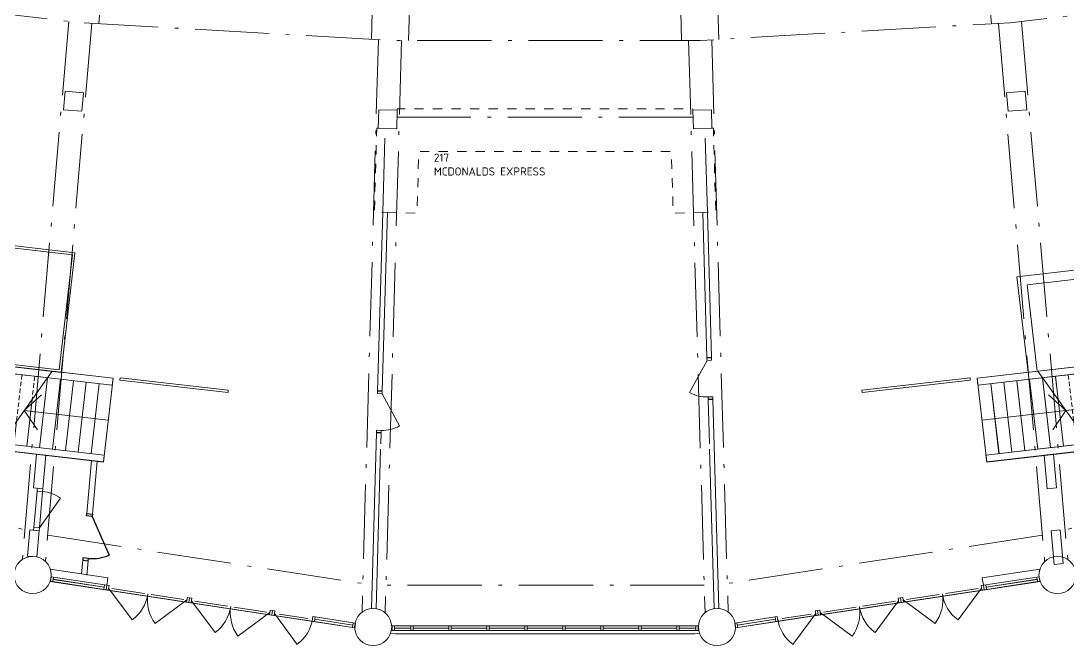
# Model space of a CAD drawing. Header units: millimetres. Extents: x -106764 to 80178, y -104573 to 57950.
# Drawn here: x -11311 to 11286, y -54269 to -40781 of the extents above; entities that cross this region are included whole.
import ezdxf

# ---------------------------------------------------------------- set-up
doc = ezdxf.new("R2010")
doc.units = ezdxf.units.MM
doc.header["$LTSCALE"] = 100
for name, pattern in [('DASHED', [0.75, 0.5, -0.25]), ('IMPORT-A_PSTRECK_4', [24, 16, -3.6, 0.8, -3.6]), ('IMPORT-DASHED_1', [4, 2, -2])]:
    doc.linetypes.add(name, pattern=pattern)
for name, color, linetype, lineweight in [('A-------T--', 1, 'Continuous', 13), ('A-13G---EDN', 1, 'Continuous', 9), ('A-27B---EJN', 1, 'Continuous', 9), ('A-27C---EJN', 1, 'Continuous', 9), ('A-27D---E-N', 7, 'Continuous', 9), ('A-3311-EA-', 3, 'Continuous', 9), ('A-3360----', 1, 'Continuous', 9), ('A-3652-EA-', 1, 'Continuous', 9), ('A-42D--CE-N', 1, 'Continuous', 9), ('A-42D--FE-N', 1, 'Continuous', 9), ('A-43CB--E-E', 3, 'Continuous', 9), ('A-43CC-CE-E', 10, 'Continuous', 25), ('A-44B---E-N', 1, 'Continuous', 9), ('A-45BY--E-N', 1, 'Continuous', 9), ('A-A-BTA-E-A', 4, 'Continuous', 0), ('A030-O', 1, 'IMPORT-A_PSTRECK_4', 9), ('A035', 3, 'Continuous', 9), ('A037', 1, 'IMPORT-A_PSTRECK_4', 9), ('A046', 1, 'Continuous', 9), ('A046-O', 1, 'IMPORT-A_PSTRECK_4', 9), ('A055', 12, 'IMPORT-DASHED_1', 9), ('A120', 9, 'Continuous', 9), ('A120-NR', 9, 'Continuous', 9)]:
    doc.layers.add(name, color=color, linetype=linetype, lineweight=lineweight)
doc.styles.add('ISOCPEUR_3', font='isocpeur.ttf', dxfattribs={"height": 175})

# ---------------------------------------------------------------- blocks, each defined once
blk = doc.blocks.new('CW Pardörr-Glas-Ram - Bef foajéparti-7325322-A-40_P0010')
at = {"layer": 'A-13G---EDN'}
for p, q in [((-855, -5), (-250, -610)), ((855, -5), (250, -610))]:
    blk.add_line(p, q, dxfattribs=at)
for centre, start, end in [((-855, -5), 315, 360), ((855, -5), 180, 225)]:
    blk.add_arc(centre, 855, start, end, dxfattribs=at)
at = {"layer": 'A-42D--CE-N'}
for p, q in [((-785, -5), (-70, -5)), ((70, -5), (785, -5))]:
    blk.add_line(p, q, dxfattribs=at)
blk = doc.blocks.new('Rectangular Mullion - 50x100-4084424-A-40_P0010')
at = {"layer": 'A-42D--FE-N'}
for p, q in [((-50, 50), (0, 50)), ((-50, -50), (-50, 50)), ((0, 50), (0, -50)), ((0, -50), (-50, -50))]:
    blk.add_line(p, q, dxfattribs=at)
blk = doc.blocks.new('Rectangular Mullion - 50x100-4084425-A-40_P0010')
at = {"layer": 'A-42D--FE-N'}
for p, q in [((0, 50), (-50, 50)), ((-50, 50), (-50, -50)), ((0, -50), (0, 50)), ((-50, -50), (0, -50))]:
    blk.add_line(p, q, dxfattribs=at)
blk = doc.blocks.new('CW Dörr-Glas-Ram_Bef - Bef foajeparti-4227881-A-40_P0010')
at = {"layer": 'A-13G---EDN'}
blk.add_line((-415, -5), (172, -592), dxfattribs=at)
blk.add_arc((-415, -5), 830, 315, 360, dxfattribs=at)
at = {"layer": 'A-42D--CE-N'}
blk.add_line((-315, -5), (315, -5), dxfattribs=at)
blk = doc.blocks.new('Rectangular Mullion - 50x100-4093419-A-40_P0010')
at = {"layer": 'A-42D--FE-N'}
for p, q in [((0, 50), (-50, 50)), ((-50, 50), (-50, -50)), ((0, -50), (0, 50)), ((-50, -50), (0, -50))]:
    blk.add_line(p, q, dxfattribs=at)
blk = doc.blocks.new('System Panel - Partiglas_ tunnt-4093440-A-40_P0010')
at = {"layer": 'A-42D--FE-N'}
for p, q in [((415, 1), (-415, 1)), ((-415, 1), (-415, -1)), ((415, -1), (415, 1)), ((-415, -1), (415, -1))]:
    blk.add_line(p, q, dxfattribs=at)
blk = doc.blocks.new('Rectangular Mullion - 50x100-4093456-A-40_P0010')
at = {"layer": 'A-42D--FE-N'}
for p, q in [((-50, 50), (0, 50)), ((-50, -50), (-50, 50)), ((0, 50), (0, -50)), ((0, -50), (-50, -50))]:
    blk.add_line(p, q, dxfattribs=at)
blk = doc.blocks.new('Rectangular Mullion - 250x100-4093458-A-40_P0010')
at = {"layer": 'A-42D--FE-N'}
for p, q in [((-4156, -53865), (-4977, -53740)), ((-4962, -53641), (-4141, -53766))]:
    blk.add_line(p, q, dxfattribs=at)
blk = doc.blocks.new('Rectangular Mullion - 50x100-4093459-A-40_P0010')
at = {"layer": 'A-42D--FE-N'}
for p, q in [((-25, 50), (25, 50)), ((-25, -50), (-25, 50)), ((25, 50), (25, -50)), ((25, -50), (-25, -50))]:
    blk.add_line(p, q, dxfattribs=at)
blk = doc.blocks.new('System Panel - Partiglas_ tunnt-4094040-A-40_P0010')
at = {"layer": 'A-42D--FE-N'}
for p, q in [((557, 1), (-557, 1)), ((-557, 1), (-557, -1)), ((557, -1), (557, 1)), ((-557, -1), (557, -1))]:
    blk.add_line(p, q, dxfattribs=at)
blk = doc.blocks.new('Rectangular Mullion - 50x100-4094039-A-40_P0010')
at = {"layer": 'A-42D--FE-N'}
for p, q in [((-9509, -52947), (-10610, -52779)), ((-9524, -53046), (-10625, -52878))]:
    blk.add_line(p, q, dxfattribs=at)
blk = doc.blocks.new('Rectangular Mullion - 50x100-4093909-A-40_P0010')
at = {"layer": 'A-42D--FE-N'}
for p, q in [((-50, 50), (0, 50)), ((-50, -50), (-50, 50)), ((0, 50), (0, -50)), ((0, -50), (-50, -50))]:
    blk.add_line(p, q, dxfattribs=at)
blk = doc.blocks.new('Rectangular Mullion - 50x100-4093910-A-40_P0010')
at = {"layer": 'A-42D--FE-N'}
for p, q in [((0, 50), (-50, 50)), ((-50, 50), (-50, -50)), ((0, -50), (0, 50)), ((-50, -50), (0, -50))]:
    blk.add_line(p, q, dxfattribs=at)
blk = doc.blocks.new('CW Pardörr-Glas-Ram - Bef foajéparti-7325329-A-40_P0010')
at = {"layer": 'A-13G---EDN'}
for p, q in [((-855, 5), (-250, 610)), ((855, 5), (250, 610))]:
    blk.add_line(p, q, dxfattribs=at)
for centre, start, end in [((-855, 5), 0, 45), ((855, 5), 135, 180)]:
    blk.add_arc(centre, 855, start, end, dxfattribs=at)
at = {"layer": 'A-42D--CE-N'}
for p, q in [((-785, 5), (-70, 5)), ((70, 5), (785, 5))]:
    blk.add_line(p, q, dxfattribs=at)
blk = doc.blocks.new('Rectangular Mullion - 50x100-4116401-A-40_P0010')
at = {"layer": 'A-42D--FE-N'}
for p, q in [((-50, 50), (0, 50)), ((-50, -50), (-50, 50)), ((0, 50), (0, -50)), ((0, -50), (-50, -50))]:
    blk.add_line(p, q, dxfattribs=at)
blk = doc.blocks.new('Rectangular Mullion - 50x100-4116405-A-40_P0010')
at = {"layer": 'A-42D--FE-N'}
for p, q in [((0, 50), (-50, 50)), ((-50, 50), (-50, -50)), ((0, -50), (0, 50)), ((-50, -50), (0, -50))]:
    blk.add_line(p, q, dxfattribs=at)
blk = doc.blocks.new('CW Dörr-Glas-Ram_Bef - Bef foajeparti-4227933-A-40_P0010')
at = {"layer": 'A-13G---EDN'}
blk.add_line((-415, 5), (172, 592), dxfattribs=at)
blk.add_arc((-415, 5), 830, 0, 45, dxfattribs=at)
at = {"layer": 'A-42D--CE-N'}
blk.add_line((-315, 5), (315, 5), dxfattribs=at)
blk = doc.blocks.new('Rectangular Mullion - 50x100-4116420-A-40_P0010')
at = {"layer": 'A-42D--FE-N'}
for p, q in [((0, 50), (-50, 50)), ((-50, 50), (-50, -50)), ((0, -50), (0, 50)), ((-50, -50), (0, -50))]:
    blk.add_line(p, q, dxfattribs=at)
blk = doc.blocks.new('Rectangular Mullion - 200x100-4116409-A-40_P0010')
at = {"layer": 'A-42D--FE-N'}
blk.add_line((4156, -53866), (4977, -53740), dxfattribs=at)
blk = doc.blocks.new('System Panel - Partiglas_ tunnt-4116423-A-40_P0010')
at = {"layer": 'A-42D--FE-N'}
for p, q in [((415, 1), (-415, 1)), ((-415, 1), (-415, -1)), ((415, -1), (415, 1)), ((-415, -1), (415, -1))]:
    blk.add_line(p, q, dxfattribs=at)
blk = doc.blocks.new('Rectangular Mullion - 50x100-4116424-A-40_P0010')
at = {"layer": 'A-42D--FE-N'}
for p, q in [((-50, 50), (0, 50)), ((-50, -50), (-50, 50)), ((0, 50), (0, -50)), ((0, -50), (-50, -50))]:
    blk.add_line(p, q, dxfattribs=at)
blk = doc.blocks.new('Rectangular Mullion - 250x100-4116412-A-40_P0010')
at = {"layer": 'A-42D--FE-N'}
for p, q in [((4141, -53766), (4962, -53641)), ((4977, -53740), (4156, -53865))]:
    blk.add_line(p, q, dxfattribs=at)
blk = doc.blocks.new('Rectangular Mullion - 50x100-4116413-A-40_P0010')
at = {"layer": 'A-42D--FE-N'}
for p, q in [((-25, 50), (25, 50)), ((-25, -50), (-25, 50)), ((25, 50), (25, -50)), ((25, -50), (-25, -50))]:
    blk.add_line(p, q, dxfattribs=at)
blk = doc.blocks.new('System Panel - Partiglas_ tunnt-4116428-A-40_P0010')
at = {"layer": 'A-42D--FE-N'}
for p, q in [((557, 1), (-557, 1)), ((-557, 1), (-557, -1)), ((557, -1), (557, 1)), ((-557, -1), (557, -1))]:
    blk.add_line(p, q, dxfattribs=at)
blk = doc.blocks.new('Rectangular Mullion - 50x100-4116427-A-40_P0010')
at = {"layer": 'A-42D--FE-N'}
for p, q in [((9509, -52947), (10610, -52779)), ((9524, -53046), (10625, -52878))]:
    blk.add_line(p, q, dxfattribs=at)
blk = doc.blocks.new('Rectangular Mullion - 50x100-4116429-A-40_P0010')
at = {"layer": 'A-42D--FE-N'}
for p, q in [((-50, 50), (0, 50)), ((-50, -50), (-50, 50)), ((0, 50), (0, -50)), ((0, -50), (-50, -50))]:
    blk.add_line(p, q, dxfattribs=at)
blk = doc.blocks.new('Rectangular Mullion - 50x100-4116430-A-40_P0010')
at = {"layer": 'A-42D--FE-N'}
for p, q in [((0, 50), (-50, 50)), ((-50, 50), (-50, -50)), ((0, -50), (0, 50)), ((-50, -50), (0, -50))]:
    blk.add_line(p, q, dxfattribs=at)
blk = doc.blocks.new('Rectangular Mullion - 50x100-4120444-A-40_P0010')
at = {"layer": 'A-42D--FE-N'}
for p, q in [((0, 50), (-50, 50)), ((-50, 50), (-50, -50)), ((0, -50), (0, 50)), ((-50, -50), (0, -50))]:
    blk.add_line(p, q, dxfattribs=at)
blk = doc.blocks.new('System Panel - Partiglas_ tunnt-4120504-A-40_P0010')
at = {"layer": 'A-42D--FE-N'}
for p, q in [((177.5, 1), (-177.5, 1)), ((-177.5, 1), (-177.5, -1)), ((177.5, -1), (177.5, 1)), ((-177.5, -1), (177.5, -1))]:
    blk.add_line(p, q, dxfattribs=at)
blk = doc.blocks.new('System Panel - Partiglas_ tunnt-4120505-A-40_P0010')
at = {"layer": 'A-42D--FE-N'}
for p, q in [((385, 1), (-385, 1)), ((-385, 1), (-385, -1)), ((385, -1), (385, 1)), ((-385, -1), (385, -1))]:
    blk.add_line(p, q, dxfattribs=at)
blk = doc.blocks.new('Rectangular Mullion - 50x100-4120448-A-40_P0010')
at = {"layer": 'A-42D--FE-N'}
for p, q in [((-50, 50), (0, 50)), ((-50, -50), (-50, 50)), ((0, 50), (0, -50)), ((0, -50), (-50, -50))]:
    blk.add_line(p, q, dxfattribs=at)
blk = doc.blocks.new('Rectangular Mullion - 250x100-4120541-A-40_P0010')
at = {"layer": 'A-42D--FE-N'}
for p, q in [((-3250, -53832.5), (-2895, -53832.5)), ((-2895, -53932.5), (-3250, -53932.5))]:
    blk.add_line(p, q, dxfattribs=at)
blk = doc.blocks.new('Rectangular Mullion - 250x100-4120547-A-40_P0010')
at = {"layer": 'A-42D--FE-N'}
for p, q in [((-2845, -53832.5), (-2075, -53832.5)), ((-2075, -53932.5), (-2845, -53932.5))]:
    blk.add_line(p, q, dxfattribs=at)
blk = doc.blocks.new('Rectangular Mullion - 50x100-4120543-A-40_P0010')
at = {"layer": 'A-42D--FE-N'}
for p, q in [((-25, 50), (25, 50)), ((-25, -50), (-25, 50)), ((25, 50), (25, -50)), ((25, -50), (-25, -50))]:
    blk.add_line(p, q, dxfattribs=at)
blk = doc.blocks.new('Pelare - Betong - Rektangulär - 400x400-4463662-A-40_P0010')
at = {"layer": 'A-27D---E-N'}
for p, q in [((200, 200), (-200, 200)), ((-200, 200), (-200, -200)), ((200, -200), (200, 200)), ((-200, -200), (200, -200))]:
    blk.add_line(p, q, dxfattribs=at)
blk = doc.blocks.new('Pelare - Betong - Rektangulär - 400x400-4465135-A-40_P0010')
at = {"layer": 'A-27D---E-N'}
for p, q in [((-200, 200), (200, 200)), ((-200, -200), (-200, 200)), ((200, 200), (200, -200)), ((200, -200), (-200, -200))]:
    blk.add_line(p, q, dxfattribs=at)
blk = doc.blocks.new('Railing - Railing-5016710-A-40_P0010')
at = {"layer": 'A-45BY--E-N'}
for p, q in [((-9176, -48530), (-9170, -48481)), ((-9176, -48530), (-6841, -48799)), ((-6836, -48749), (-9170, -48481)), ((-6836, -48749), (-6841, -48799))]:
    blk.add_line(p, q, dxfattribs=at)
blk = doc.blocks.new('Railing - Railing-5016772-A-40_P0010')
at = {"layer": 'A-45BY--E-N'}
for p, q in [((9170, -48481), (6836, -48749)), ((6841, -48799), (9176, -48530)), ((9170, -48481), (9176, -48530)), ((6841, -48799), (6836, -48749))]:
    blk.add_line(p, q, dxfattribs=at)
blk = doc.blocks.new('A$C1C1A1003')
at = {"layer": 'A-------T--'}
for p, q in [((3822, -1391), (2615, 302)), ((-3404, -2226), (-2615, -303))]:
    blk.add_line(p, q, dxfattribs=at)
for points in [[(5135, -1240), (2870, -1500), (2662, 307), (4927, 567), (4944, 418), (2828, 175), (3002, -1334), (5118, -1091), (5135, -1240)], [(-4717, -2378), (-2452, -2115), (-2662, -308), (-4927, -571), (-4909, -720), (-2794, -474), (-2618, -1984), (-4734, -2229), (-4717, -2378)]]:
    blk.add_lwpolyline(points, dxfattribs=at)
at = {"layer": 'A-3360----'}
for p, q in [((4927, 567), (5135, -1240)), ((3386, -780), (3271, 226)), ((3722, -1251), (3549, 258)), ((4000, -1220), (3827, 290)), ((4279, -1188), (4105, 322)), ((4557, -1156), (4383, 354)), ((4835, -1124), (4662, 386)), ((3050, -309), (2993, 194)), ((3218, -545), (3503, -129)), ((-2615, -303), (-4927, -571)), ((-4927, -571), (-4717, -2378)), ((-4173, -2164), (-4349, -655)), ((-3895, -2132), (-4070, -623)), ((-3617, -2100), (-3792, -590)), ((-3339, -2067), (-3514, -558)), ((-3119, -1532), (-3236, -526)), ((-2899, -997), (-2958, -493)), ((-4451, -2197), (-4627, -687)), ((-3009, -1264), (-3381, -925)), ((5118, -1091), (3722, -1251))]:
    blk.add_line(p, q, dxfattribs=at)
at = {"layer": 'A-3360----', "linetype": 'DASHED', "ltscale": 2}
for p, q in [((1863, 215), (2615, 302)), ((-1863, -215), (1863, 215)), ((-1845, -364), (1880, 64)), ((2070, -1592), (1863, 215)), ((2679, 158), (1880, 66)), ((2331, -1411), (2158, 98)), ((2610, -1379), (2436, 130)), ((2888, -1347), (2714, 162)), ((-1863, -215), (-2615, -303)), ((-1653, -2022), (-1863, -215)), ((-2794, -474), (-1845, -364)), ((-2226, -1938), (-2402, -429)), ((-1948, -1906), (-2124, -397)), ((3166, -1315), (3054, -338)), ((-2504, -1970), (-2680, -461)), ((-2783, -2003), (-2896, -1026)), ((2053, -1439), (2887, -1341)), ((-3061, -2035), (-3116, -1562)), ((2071, -1595), (2870, -1500)), ((-3339, -2067), (-1670, -1873)), ((-2452, -2115), (-1653, -2022))]:
    blk.add_line(p, q, dxfattribs=at)
at = {"layer": 'A-3360----', "flags": 128}
for points in [[(5031, -336), (3218, -545), (3590, -885)], [(-4822, -1475), (-3009, -1264), (-3294, -1680)]]:
    blk.add_lwpolyline(points, dxfattribs=at)
at = {"layer": 'A-3360----', "linetype": 'DASHED', "ltscale": 2, "flags": 128}
for points in [[(2073, -1594), (1883, -1614), (2297, -5397)], [(-1653, -2022), (-1463, -1999), (-1009, -5776), (2299, -5414)]]:
    blk.add_lwpolyline(points, dxfattribs=at)

msp = doc.modelspace()

# ---------------------------------------------------------------- linework, layer by layer
at = {"layer": 'A-------T--'}
for points in [[(10421.4, -48364.1), (10183.1, -46301.3), (17835.2, -45417.2), (18075.1, -47478)], [(10620.1, -48341.2), (10404.7, -46477), (17659.6, -45638.8), (17876.4, -47501.2)]]:
    msp.add_lwpolyline(points, dxfattribs=at)
at = {"layer": 'A-27B---EJN'}
for p, q in [((-4108.2, -53878.1), (-10682.9, -52874.2)), ((10682.9, -52874.2), (4108.2, -53878.1))]:
    msp.add_line(p, q, dxfattribs=at)
at = {"layer": 'A-27C---EJN'}
for p, q in [((-10679.5, -52606.7), (-9435.4, -52796.6)), ((9435.4, -52796.6), (10679.5, -52606.7)), ((-10674.2, -52870.5), (-10680.9, -52869.4)), ((-9435.4, -52796.6), (-9459.5, -52954.3)), ((9459.5, -52954.3), (9435.4, -52796.6)), ((10680.9, -52869.4), (10674.2, -52870.5))]:
    msp.add_line(p, q, dxfattribs=at)
for centre, start, end in [((-11058, -52736), 12.95472, 18.86685), ((11058, -52736), 161.13315, 167.04528), ((-11058, -52736), 340.51138, 346.83755), ((-11058, -52736), 0, 9.72673), ((-11058, -52736), 350.85801, 0), ((11058, -52736), 170.27327, 180), ((11058, -52736), 180, 189.14199), ((11058, -52736), 193.16245, 199.48862)]:
    msp.add_arc(centre, 400, start, end, dxfattribs=at)
at = {"layer": 'A-27D---E-N'}
for p, q in [((-10359.1, -42297.5), (-10393.5, -42696)), ((-9960.6, -42331.8), (-10359.1, -42297.5)), ((-9995, -42730.3), (-9960.6, -42331.8)), ((10359.1, -42297.5), (9960.6, -42331.8)), ((9960.6, -42331.8), (9995, -42730.3)), ((10393.5, -42696), (10359.1, -42297.5)), ((-10393.5, -42696), (-9995, -42730.3)), ((9995, -42730.3), (10393.5, -42696))]:
    msp.add_line(p, q, dxfattribs=at)
for centre, start, end in [((-11058, -52736), 0, 180), ((11058, -52736), 360, 180), ((-11058, -52736), 180, 360), ((11058, -52736), 180, 0), ((-3710, -53858), 360, 180), ((3710, -53858), 360, 180), ((-3710, -53858), 180, 360), ((3710, -53858), 180, 360)]:
    msp.add_arc(centre, 400, start, end, dxfattribs=at)
at = {"layer": 'A-3311-EA-', "flags": 128}
msp.add_lwpolyline([(-10972.6, -50130.1), (-11037.3, -50856.8), (-10838.1, -50874.5), (-10773.4, -50147.8)], dxfattribs=at)
for points in [[(10972.6, -50130.1), (10773.4, -50147.8), (10838.1, -50874.5), (11037.3, -50856.8)], [(-11168.3, -52328.3), (-10969.1, -52346), (-10918.8, -51780.9), (-11118, -51763.2)], [(10983.5, -52507.6), (11182.7, -52489.9), (11118, -51763.2), (10918.8, -51780.9)]]:
    msp.add_lwpolyline(points, close=True, dxfattribs=at)
at = {"layer": 'A-3360----'}
for p, q in [((9339.2, -48637.4), (12403.6, -48285.3)), ((9900.1, -48572.9), (10073.5, -50082.4)), ((10178.2, -48541), (10351.7, -50050.4)), ((10456.4, -48509), (10629.8, -50018.5)), ((10734.6, -48477), (10908, -49986.5)), ((11012.7, -48445.1), (11186.2, -49954.5)), ((9621.9, -48604.9), (9795.3, -50114.4)), ((9512.6, -50146.8), (12577, -49794.7))]:
    msp.add_line(p, q, dxfattribs=at)
at = {"layer": 'A-3360----', "flags": 128}
msp.add_lwpolyline([(12594.2, -49943.7), (9529.8, -50295.9), (9322.1, -48488.4), (12386.5, -48136.2)], close=True, dxfattribs=at)
msp.add_lwpolyline([(9425.9, -49392.1), (12490.3, -49040), (12118.8, -48700.1)], dxfattribs=at)
at = {"layer": 'A-3652-EA-', "flags": 128}
for points in [[(-10962.9, -50923.6), (-10843.4, -50934.3), (-10838.1, -50874.5), (-10957.6, -50863.9), (-10962.9, -50923.6), (-11033, -51710.5), (-10913.5, -51721.2), (-10918.8, -51780.9), (-11038.3, -51770.3), (-11033, -51710.5)], [(-10843.4, -50934.3), (-10913.5, -51721.2), (-10459.4, -51074.7)]]:
    msp.add_lwpolyline(points, dxfattribs=at)
at = {"layer": 'A-3652-EA-'}
msp.add_arc((-10913.5, -51721.2), 790, 54.91269, 84.91269, dxfattribs=at)
at = {"layer": 'A-43CB--E-E', "flags": 128}
for points in [[(-9786.5, -50266.3), (-9888.5, -51411.8), (-9769, -51422.5), (-9667.3, -50280.1)], [(-10005.1, -52721.1), (-9978.1, -52417.8), (-9858.6, -52428.5), (-9886.2, -52739.5)]]:
    msp.add_lwpolyline(points, dxfattribs=at)
at = {"layer": 'A-43CC-CE-E'}
msp.add_line((-9773.4, -51472.3), (-9407.5, -52305.4), dxfattribs=at)
at = {"layer": 'A-43CC-CE-E', "flags": 128}
for points in [[(-9893, -51461.6), (-9888.5, -51411.8), (-9769, -51422.5), (-9773.4, -51472.3)], [(-9973.6, -52368), (-9978.1, -52417.8), (-9858.6, -52428.5), (-9854.1, -52378.7)]]:
    msp.add_lwpolyline(points, close=True, dxfattribs=at)
at = {"layer": 'A-43CC-CE-E'}
msp.add_arc((-9773.4, -51472.3), 910, 264.91269, 293.71269, dxfattribs=at)
at = {"layer": 'A-44B---E-N'}
for p, q in [((-9474.7, -53053.6), (-4108.7, -53873)), ((-9425.2, -53060.7), (-7734.8, -53318.8)), ((4976.8, -53740.4), (9474.7, -53053.6)), ((-7635.9, -53333.9), (-5945.5, -53592)), ((-5846.7, -53607.1), (-5026.2, -53732.4)), ((-3333.2, -53991.4), (-3229.1, -54007.3)), ((-3333.1, -53990.9), (-3225.8, -54007.3)), ((3229.1, -54007.3), (3333.2, -53991.4)), ((4108.7, -53873), (4156.3, -53865.7)), ((-3229.1, -54007.3), (3229.1, -54007.3))]:
    msp.add_line(p, q, dxfattribs=at)
at = {"layer": 'A-A-BTA-E-A'}
for points in [[(-19383.6, -49157.3), (-9529.7, -50295.8), (-9322.1, -48488.3), (-12573.8, -48114.3), (-12159.6, -44332), (-15465.9, -43952.1), (-15920.4, -47729.7), (-19173.6, -47350.1)], [(19383.6, -49157.4), (9529.7, -50295.9), (9322.1, -48488.4), (12573.8, -48114.3), (12159.6, -44332), (15465.9, -43952.1), (15920.3, -47729.8), (19173.6, -47350.2)]]:
    msp.add_lwpolyline(points, close=True, dxfattribs=at)
at = {"layer": 'A030-O'}
for p, q in [((-17826.6, -49740.4), (-11225.2, -51764.4)), ((17826.6, -49740.4), (11225.2, -51764.4)), ((-10733.1, -51877.3), (-3933.2, -52920.2)), ((10733.1, -51877.3), (3933.2, -52920.2))]:
    msp.add_line(p, q, dxfattribs=at)
at = {"layer": 'A030-O', "flags": 128}
for points in [[(-25066.8, -46450.7), (-26326.7, -45871.8), (-24825.5, -38486.7), (-23278.3, -38907.3), (-16681.8, -40052.6), (-10030.9, -40818.5), (-3347.2, -41202.5), (0, -41202.5), (3347.2, -41202.5), (10030.9, -40818.5), (16681.8, -40052.6), (23278.3, -38907.3), (24825.5, -38486.7), (26326.7, -45871.8), (25066.8, -46450.7)], [(3434.1, -52958.4), (0, -52958.4), (-3434.1, -52958.4)]]:
    msp.add_lwpolyline(points, dxfattribs=at)
at = {"layer": 'A035'}
for p, q in [((-3648.6, -53462.7), (-3550, -50023)), ((3550, -50023), (3648.6, -53462.7))]:
    msp.add_line(p, q, dxfattribs=at)
at = {"layer": 'A035', "flags": 128}
for points in [[(-3503.5, -44909.5), (-3403.5, -44912.4), (-3514, -48764.9), (-3613.9, -48762), (-3503.4, -44907.1)], [(3748.6, -53459.9), (3619.4, -48951.9), (3519.4, -48954.8), (3546.6, -49903)], [(-3546.6, -49903), (-3540, -49674.5), (-3640, -49671.6), (-3748.6, -53459.9)]]:
    msp.add_lwpolyline(points, dxfattribs=at)
msp.add_lwpolyline([(3403.2, -44912.4), (3503.5, -44909.5), (3593.3, -48042.3), (3493.3, -48045.2)], close=True, dxfattribs=at)
at = {"layer": 'A037'}
for p, q in [((-8700.8, -30043.5), (-9631.4, -40841.4)), ((8700.8, -30043.5), (9631.4, -40841.4)), ((-3436.1, -30346.1), (-3746.7, -41179.5)), ((-2636.5, -30369), (-2947, -41202.5)), ((2636.5, -30369), (2947, -41202.5)), ((3436.1, -30346.1), (3746.7, -41179.5)), ((-10279.4, -40789.9), (-11280.3, -52403.4)), ((-9781.2, -40832.8), (-10782.1, -52446.4)), ((9781.2, -40832.8), (10782.1, -52446.4)), ((10279.4, -40789.9), (11280.3, -52403.4)), ((-3596.9, -41188.1), (-3950.9, -53538.7)), ((-3097.1, -41202.5), (-3451.2, -53553)), ((3097.1, -41202.5), (3451.2, -53553)), ((3596.9, -41188.1), (3950.9, -53538.7))]:
    msp.add_line(p, q, dxfattribs=at)
at = {"layer": 'A046', "flags": 128}
for points in [[(-11810.2, -45589.8), (-10146.2, -45781.4), (-10443.7, -48364.3), (-12107.7, -48172.7)], [(-11816, -45639.4), (-10201.6, -45825.3), (-10487.6, -48308.9), (-12101.9, -48123)], [(3494.8, -48105.2), (3594.7, -48102.3), (3593.3, -48052.3), (3493.3, -48055.2), (3494.8, -48105.2), (3119.8, -48800.5)], [(-3515.4, -48824.9), (-3615.4, -48822), (-3613.9, -48772), (-3514, -48774.9), (-3515.4, -48824.9), (-3140.4, -49520.2)]]:
    msp.add_lwpolyline(points, dxfattribs=at)
for points in [[(3517.7, -48894.8), (3519.1, -48944.8), (3619.1, -48941.9), (3617.6, -48891.9)], [(-3538.3, -49614.5), (-3539.8, -49664.5), (-3639.7, -49661.6), (-3638.3, -49611.6)]]:
    msp.add_lwpolyline(points, close=True, dxfattribs=at)
at = {"layer": 'A046'}
for centre, start, end in [((3494.8, -48105.2), 241.66033, 271.66033), ((-3515.4, -48824.9), 268.33967, 298.33967)]:
    msp.add_arc(centre, 790, start, end, dxfattribs=at)
at = {"layer": 'A046-O'}
for p, q in [((3194.6, -42857.6), (-3194.6, -42857.6)), ((-3503.4, -44907.1), (-3451.6, -43100.3)), ((3503.5, -44909.5), (3451.6, -43100.3))]:
    msp.add_line(p, q, dxfattribs=at)
at = {"layer": 'A055', "flags": 128}
for points in [[(-3190.3, -42707.6), (-3190.3, -42677.6), (3190.3, -42677.6), (3190.3, -42707.6)], [(-3601.6, -43096), (-3631.5, -43095.1), (-3683.4, -44904.4), (-3503.5, -44909.5)], [(3601.6, -43096), (3631.5, -43095.1), (3683.4, -44904.4), (3503.5, -44909.5)], [(-3403.5, -44912.4), (-2763.8, -44930.7), (-2725.6, -43597.6), (2725.6, -43597.6), (2763.8, -44930.7), (3403.5, -44912.4)]]:
    msp.add_lwpolyline(points, dxfattribs=at)

# ---------------------------------------------------------------- block references
at = {"layer": 'A-------T--', "rotation": 166.805408988243}
msp.add_blockref('A$C1C1A1003', (-14457, -49729.7), dxfattribs=at)
at = {"layer": 'A-------T--', "xscale": -1, "rotation": 193.194591011757}
msp.add_blockref('A$C1C1A1003', (14457.4, -49729.7), dxfattribs=at)
at = {"layer": 'A-27D---E-N'}
for name, p, rotation in [('Pelare - Betong - Rektangulär - 400x400-4463662-A-40_P0010', (-3395.9, -42901.5), 358.3579130976261), ('Pelare - Betong - Rektangulär - 400x400-4465135-A-40_P0010', (3395.9, -42901.5), 181.6420869023739)]:
    msp.add_blockref(name, p, dxfattribs=dict(at, rotation=rotation))
at = {"layer": 'A-42D--CE-N'}
for name, p, rotation in [('CW Pardörr-Glas-Ram - Bef foajéparti-7325322-A-40_P0010', (-8572.4, -53140.3), 351.3183019086171), ('CW Pardörr-Glas-Ram - Bef foajéparti-7325329-A-40_P0010', (8572.4, -53140.3), 188.6816980913833), ('CW Pardörr-Glas-Ram - Bef foajéparti-7325322-A-40_P0010', (-6783.2, -53413.5), 351.3183019086171), ('CW Pardörr-Glas-Ram - Bef foajéparti-7325329-A-40_P0010', (6783.2, -53413.5), 188.6816980913833), ('CW Dörr-Glas-Ram_Bef - Bef foajeparti-4227881-A-40_P0010', (-5428.9, -53620.3), 351.3183019086171), ('CW Dörr-Glas-Ram_Bef - Bef foajeparti-4227933-A-40_P0010', (5428.9, -53620.3), 188.6816980913833)]:
    msp.add_blockref(name, p, dxfattribs=dict(at, rotation=rotation))
at = {"layer": 'A-42D--FE-N'}
for name, p, rotation in [('Rectangular Mullion - 50x100-4093910-A-40_P0010', (-10666.7, -52821), 171.3183019086152), ('System Panel - Partiglas_ tunnt-4094040-A-40_P0010', (-10066.9, -52912.6), 351.3183019086151), ('System Panel - Partiglas_ tunnt-4116428-A-40_P0010', (10066.9, -52912.6), 188.6816980913848), ('Rectangular Mullion - 50x100-4116430-A-40_P0010', (10666.7, -52821), 8.681698091384876), ('Rectangular Mullion - 50x100-4084425-A-40_P0010', (-9467.1, -53003.7), 171.3183019086171), ('Rectangular Mullion - 50x100-4116405-A-40_P0010', (9467.1, -53003.7), 8.681698091383275), ('Rectangular Mullion - 50x100-4084425-A-40_P0010', (-7677.8, -53276.9), 171.3183019086171), ('Rectangular Mullion - 50x100-4116405-A-40_P0010', (7677.8, -53276.9), 8.681698091383275), ('Rectangular Mullion - 50x100-4093419-A-40_P0010', (-5888.5, -53550.1), 171.3183019086171), ('Rectangular Mullion - 50x100-4116420-A-40_P0010', (5888.5, -53550.1), 8.681698091383275), ('System Panel - Partiglas_ tunnt-4093440-A-40_P0010', (-4558.9, -53753.2), 351.3183019086171), ('System Panel - Partiglas_ tunnt-4116423-A-40_P0010', (4558.9, -53753.2), 188.6816980913833), ('Rectangular Mullion - 50x100-4120444-A-40_P0010', (-3300, -53882.5), 180)]:
    msp.add_blockref(name, p, dxfattribs=dict(at, rotation=rotation))
for name, p in [('Rectangular Mullion - 50x100-4094039-A-40_P0010', (0, 0)), ('Rectangular Mullion - 50x100-4116427-A-40_P0010', (0, 0)), ('Rectangular Mullion - 250x100-4093458-A-40_P0010', (0, 0)), ('Rectangular Mullion - 250x100-4116412-A-40_P0010', (0, 0)), ('Rectangular Mullion - 200x100-4116409-A-40_P0010', (0, 0)), ('Rectangular Mullion - 250x100-4120541-A-40_P0010', (0, 0)), ('System Panel - Partiglas_ tunnt-4120504-A-40_P0010', (-3072.5, -53882.5)), ('Rectangular Mullion - 250x100-4120547-A-40_P0010', (0, 0)), ('System Panel - Partiglas_ tunnt-4120505-A-40_P0010', (-2460, -53882.5)), ('Rectangular Mullion - 250x100-4120547-A-40_P0010', (820, 0)), ('System Panel - Partiglas_ tunnt-4120505-A-40_P0010', (-1640, -53882.5)), ('Rectangular Mullion - 250x100-4120547-A-40_P0010', (1640, 0)), ('System Panel - Partiglas_ tunnt-4120505-A-40_P0010', (-820, -53882.5)), ('Rectangular Mullion - 250x100-4120547-A-40_P0010', (2460, 0)), ('System Panel - Partiglas_ tunnt-4120505-A-40_P0010', (0, -53882.5)), ('Rectangular Mullion - 250x100-4120547-A-40_P0010', (3280, 0)), ('System Panel - Partiglas_ tunnt-4120505-A-40_P0010', (820, -53882.5)), ('Rectangular Mullion - 250x100-4120547-A-40_P0010', (4100, 0)), ('System Panel - Partiglas_ tunnt-4120505-A-40_P0010', (1640, -53882.5)), ('Rectangular Mullion - 250x100-4120547-A-40_P0010', (4920, 0)), ('System Panel - Partiglas_ tunnt-4120505-A-40_P0010', (2460, -53882.5)), ('Rectangular Mullion - 250x100-4120541-A-40_P0010', (6145, 0)), ('System Panel - Partiglas_ tunnt-4120504-A-40_P0010', (3072.5, -53882.5))]:
    msp.add_blockref(name, p, dxfattribs=at)
at = {"layer": 'A-42D--FE-N', "extrusion": (0, 0, -1)}
for name, p, rotation in [('Rectangular Mullion - 50x100-4093909-A-40_P0010', (9467.1, -53004.2), 188.6816980913848), ('Rectangular Mullion - 50x100-4116429-A-40_P0010', (-9467.1, -53004.2), 351.3183019086151), ('Rectangular Mullion - 50x100-4084424-A-40_P0010', (7677.8, -53276.9), 188.6816980913829), ('Rectangular Mullion - 50x100-4116401-A-40_P0010', (-7677.8, -53276.9), 351.3183019086167), ('Rectangular Mullion - 50x100-4084424-A-40_P0010', (5888.5, -53550.1), 188.6816980913829), ('Rectangular Mullion - 50x100-4116401-A-40_P0010', (-5888.5, -53550.1), 351.3183019086167), ('Rectangular Mullion - 50x100-4093459-A-40_P0010', (4993.9, -53686.7), 188.6816980913829), ('Rectangular Mullion - 50x100-4093456-A-40_P0010', (4099.3, -53823.3), 188.6816980913829), ('Rectangular Mullion - 50x100-4116424-A-40_P0010', (-4099.3, -53823.3), 351.3183019086167), ('Rectangular Mullion - 50x100-4116413-A-40_P0010', (-4993.9, -53686.7), 351.3183019086167), ('Rectangular Mullion - 50x100-4120543-A-40_P0010', (2870, -53882.5), 180), ('Rectangular Mullion - 50x100-4120543-A-40_P0010', (2050, -53882.5), 180), ('Rectangular Mullion - 50x100-4120543-A-40_P0010', (1230, -53882.5), 180), ('Rectangular Mullion - 50x100-4120543-A-40_P0010', (410, -53882.5), 180), ('Rectangular Mullion - 50x100-4120543-A-40_P0010', (-410, -53882.5), 180), ('Rectangular Mullion - 50x100-4120543-A-40_P0010', (-1230, -53882.5), 180), ('Rectangular Mullion - 50x100-4120543-A-40_P0010', (-2050, -53882.5), 180), ('Rectangular Mullion - 50x100-4120543-A-40_P0010', (-2870, -53882.5), 180), ('Rectangular Mullion - 50x100-4120448-A-40_P0010', (-3300, -53882.5), 180)]:
    msp.add_blockref(name, p, dxfattribs=dict(at, rotation=rotation))
at = {"layer": 'A-45BY--E-N'}
for name in ['Railing - Railing-5016710-A-40_P0010', 'Railing - Railing-5016772-A-40_P0010']:
    msp.add_blockref(name, (0, 0), dxfattribs=at)

# ---------------------------------------------------------------- texts
at = {"layer": 'A120', "insert": (-2400, -43941.5), "char_height": 175, "width": 2781.683, "attachment_point": 1, "line_spacing_factor": 1.149209, "style": 'ISOCPEUR_3'}
msp.add_mtext('MCDONALDS EXPRESS', dxfattribs=at)
at = {"layer": 'A120-NR', "insert": (-2400, -43641.5), "char_height": 175, "width": 397.383, "attachment_point": 1, "line_spacing_factor": 1.149209, "style": 'ISOCPEUR_3'}
msp.add_mtext('217', dxfattribs=at)

doc.saveas('drawing.dxf')
